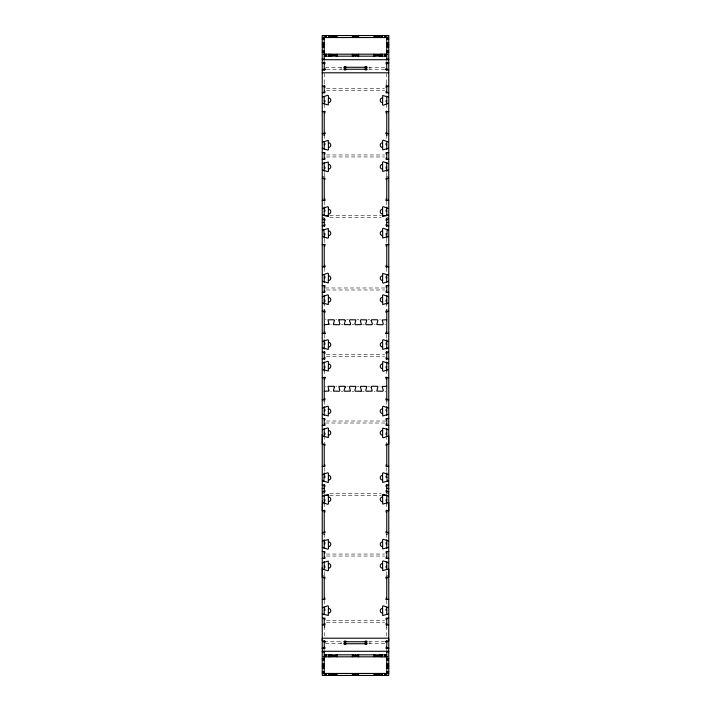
<?xml version="1.0" encoding="UTF-8"?>
<svg xmlns="http://www.w3.org/2000/svg" width="711" height="711" viewBox="0 0 711 711"><rect width="100%" height="100%" fill="white"/><g stroke="black" fill="none" stroke-linecap="round" stroke-linejoin="round"><path stroke-width="0.53" stroke-dasharray="3.56 2.67" d="M325.416 67.261L342.293 67.261M368.707 67.261L385.584 67.261M326.456 69.251L342.293 69.251M368.707 69.251L386.766 69.251M324.234 83.942L324.9 83.942M386.766 83.942L386.1 83.942L386.1 85.276M326.429 88.431L384.571 88.431M326.429 90.43L384.571 90.43M323.132 135.161L324.9 135.161M386.1 135.161L387.868 135.161M326.429 154.954L384.571 154.954M326.429 156.944L384.571 156.944M322.243 176.737L324.9 176.737M386.1 176.737L387.868 176.737M329.717 215.7L381.283 215.7M322.243 217.699L324.234 217.699M329.717 217.699L381.283 217.699M386.766 217.699L388.757 217.699M325.336 287.982L386.766 287.982M326.429 289.981L384.571 289.981M323.567 309.765L324.9 310.183M387.433 309.765L386.1 310.183M325.274 319.737L326.038 319.737M335.814 319.737L336.827 319.737M346.684 319.737L348.363 319.737M357.206 319.737L358.886 319.737M368.076 319.737L369.756 319.737M379.612 319.737L380.278 319.737M330.722 324.749L331.388 324.749M341.244 324.749L342.924 324.749M352.114 324.749L353.794 324.749M362.637 324.749L364.316 324.749M374.173 324.749L375.186 324.749M384.962 324.749L385.726 324.749M326.429 354.505L384.571 354.505M326.429 356.495L384.571 356.495M325.274 386.251L326.038 386.251M335.814 386.251L336.827 386.251M346.684 386.251L348.363 386.251M357.206 386.251L358.886 386.251M368.076 386.251L369.756 386.251M379.612 386.251L380.278 386.251M330.722 391.263L331.388 391.263M341.244 391.263L342.924 391.263M352.114 391.263L353.794 391.263M362.637 391.263L364.316 391.263M374.173 391.263L375.186 391.263M384.962 391.263L385.726 391.263M323.567 401.235L324.9 400.817M387.433 401.235L386.1 400.817M326.429 421.019L386.766 421.019M325.336 423.018L385.664 423.018M322.243 493.301L324.234 493.301L324.234 495.3M329.717 493.301L381.283 493.301M388.757 493.301L386.766 493.301L386.766 495.3M329.717 495.3L381.283 495.3M323.132 534.263L324.9 534.263M386.1 534.263L387.868 534.263M326.429 554.056L384.571 554.056M326.429 556.046L384.571 556.046M322.243 575.839L324.9 575.839M386.1 575.839L387.868 575.839M326.429 620.57L384.571 620.57M326.429 622.569L384.571 622.569M324.234 627.058L324.9 627.058L324.9 625.724M386.1 627.058L386.766 627.058M324.234 641.749L342.293 641.749M368.707 641.749L384.544 641.749M325.416 643.739L342.293 643.739M368.707 643.739L385.584 643.739M386.766 73.42L386.766 84.769M386.766 104.17L386.766 110.569M386.766 134.939L386.766 139.418M386.766 172.471L386.766 177.039M386.766 201.417L386.766 205.941M386.766 238.994L386.766 243.251M386.766 267.923L386.766 273.3M386.766 302.788L386.766 310.156M386.766 334.659L386.766 338.978M386.766 370.244L386.766 376.341M386.766 400.844L386.766 406.568M386.766 435.816L386.766 443.077M386.766 467.749L386.766 472.006M386.766 503.281L386.766 509.583M386.766 533.961L386.766 538.529M386.766 571.582L386.766 576.061M386.766 600.431L386.766 606.83M386.766 626.231L386.766 637.58M369.96 67.261L369.96 69.251M369.96 641.749L369.96 643.739M341.04 67.261L341.04 69.251M341.04 641.749L341.04 643.739M324.234 73.42L324.234 84.769M324.234 104.17L324.234 110.569M324.234 134.939L324.234 139.418M324.234 172.471L324.234 177.039M324.234 201.417L324.234 205.941M324.234 238.994L324.234 243.251M324.234 267.923L324.234 273.3M324.234 302.788L324.234 310.156M324.234 334.659L324.234 338.978M324.234 370.244L324.234 376.341M324.234 400.844L324.234 406.568M324.234 435.816L324.234 443.077M324.234 467.749L324.234 472.006M324.234 503.281L324.234 509.583M324.234 533.961L324.234 538.529M324.234 571.582L324.234 576.061M324.234 600.431L324.234 606.83M324.234 626.231L324.234 637.58"/><path stroke-width="1.07" d="M322.243 617.975L324.9 618.241L324.9 619.574L324.234 619.574M322.243 567.529L322.243 577.225L324.9 577.225L324.9 578.558L324.234 578.558M322.243 551.452L324.9 551.727L324.9 553.06L324.234 553.06M322.243 484.938L324.9 485.213L324.9 486.537L324.234 486.537M322.243 434.492L322.243 444.188L324.9 444.188L324.9 445.521L324.234 445.521M322.243 418.415L324.9 418.69L324.9 420.023L324.234 420.023M324.234 488.288L322.243 488.537M386.766 488.288L388.757 488.537M388.757 617.975L386.1 618.241L386.1 619.574L386.766 619.574M388.757 568.942L388.757 577.225L386.1 577.172M388.757 551.452L386.1 551.727L386.1 553.06L386.766 553.06M388.757 502.428L388.757 510.711L386.1 510.649L386.1 512.036L386.766 512.036M388.757 484.938L386.1 485.213L386.1 486.537L386.766 486.537M388.757 435.905L388.757 444.188L386.1 444.135L386.1 445.521L386.766 445.521M388.757 418.415L386.1 418.69L386.1 420.023L386.766 420.023M328.962 324.198L328.002 319.843L333.815 319.737L334.41 320.439M361.206 391.192L361.552 390.446L360.299 386.962L360.699 386.304L366.769 386.411L365.73 390.561L366.352 391.263L372.2 391.112L371.186 387.113M334.41 386.917L333.779 386.251L328.002 386.366L328.971 390.712M345.27 320.403L344.648 319.737L338.934 319.808M345.27 386.962L344.648 386.251L338.836 386.384L339.84 390.561L339.209 391.263L333.343 391.086L334.392 387.068M345.27 386.997L344.008 390.481L344.471 391.237L350.47 391.112L349.43 386.962L350.096 386.251L355.927 386.437L354.869 390.481L355.269 391.21L361.09 391.237M371.186 320.59L372.422 323.967L371.924 324.731L366.129 324.696L365.73 324.003L366.796 319.914L360.957 319.737L360.299 320.439L361.366 324.563L355.491 324.749L354.86 324.038L355.9 319.888L349.981 319.746L349.43 320.439L350.683 323.932L350.336 324.678M345.262 320.519L344.231 324.589L350.301 324.696M328.944 324.278L324.234 324.749M334.392 320.554L333.37 324.589L339.289 324.74L339.84 324.003L338.8 319.888M328.793 391.059L324.234 391.263M386.766 386.251L382.18 386.491L383.3 390.561L382.669 391.263L376.794 391.086L377.852 387.033L377.425 386.295L371.746 386.26L371.178 387.068M386.766 319.737L382.18 319.977L383.3 324.038L382.669 324.749L376.794 324.563L377.852 320.519L377.425 319.772L371.746 319.737L371.178 320.554M322.43 97.114L327.78 95.247L328.438 95.789L328.304 104.979L322.43 103.353M388.57 103.353L383.22 105.219L382.562 104.677L382.696 95.487L388.57 97.114M322.43 142.031L328.304 140.396L328.438 149.586L327.842 150.128L322.43 148.261M322.43 163.637L328.304 162.01L328.438 171.2L327.842 171.733L322.43 169.867M388.57 148.261L382.696 149.888L382.562 140.698L383.22 140.156L388.57 142.031M388.57 169.867L382.66 171.44L382.562 162.304L383.22 161.761L388.57 163.637M322.43 208.545L327.78 206.67L328.438 207.212L328.304 216.402L322.43 214.775M322.43 230.151L328.304 228.524L328.438 237.714L327.842 238.256L322.43 236.381M388.57 214.775L382.66 216.348L382.562 207.212L383.22 206.67L388.57 208.545M388.57 236.381L382.696 238.007L382.562 228.826L383.22 228.275L388.57 230.151M322.43 275.059L327.78 273.193L328.438 273.735L328.304 282.925L322.43 281.289M322.43 296.674L327.78 294.798L328.438 295.341L328.304 304.53L322.43 302.904M388.57 281.289L383.22 283.165L382.562 282.623L382.696 273.433L388.57 275.059M388.57 302.904L382.696 304.53L382.562 295.341L383.22 294.798L388.57 296.674M322.43 341.582L327.78 339.707L328.438 340.249L328.304 349.439L322.43 347.812M322.43 363.188L327.78 361.312L328.438 361.863L328.304 371.044L322.43 369.418M388.57 347.812L382.696 349.439L382.562 340.249L383.22 339.707L388.57 341.582M388.57 369.418L383.22 371.293L382.562 370.751L382.696 361.561L388.57 363.188M322.43 408.096L327.78 406.221L328.438 406.772L328.304 415.953L322.43 414.326M322.43 429.711L327.78 427.835L328.438 428.377L328.304 437.567L322.43 435.941M388.57 414.326L382.696 415.953L382.562 406.772L383.22 406.221L388.57 408.096M388.57 435.941L383.22 437.807L382.562 437.265L382.696 428.075L388.57 429.711M322.43 474.619L327.78 472.744L328.438 473.286L328.304 482.476L322.43 480.849M322.43 496.225L328.304 494.598L328.438 503.788L327.842 504.321L322.43 502.455M388.57 480.849L382.66 482.422L382.562 473.286L383.22 472.744L388.57 474.619M388.57 502.455L382.696 504.081L382.562 494.892L383.22 494.349L388.57 496.225M322.43 541.133L328.304 539.507L328.438 548.696L327.842 549.239L322.43 547.363M322.43 562.739L328.304 561.112L328.438 570.302L327.842 570.844L322.43 568.969M388.57 547.363L382.66 548.936L382.562 539.8L383.22 539.258L388.57 541.133M388.57 568.969L382.696 570.604L382.562 561.414L383.22 560.872L388.57 562.739M322.43 607.647L327.78 605.781L328.438 606.323L328.304 615.513L322.43 613.886M388.57 613.886L382.696 615.513L382.562 606.323L383.22 605.781L388.57 607.647M323.354 37.55L387.646 37.55M322.243 37.985L324.234 37.985M386.766 37.985L388.757 37.985M322.243 39.318L324.234 39.318M386.766 39.318L388.757 39.318M322.243 42.873L324.234 42.873M386.766 42.873L388.757 42.873M322.243 44.206L324.234 44.206M386.766 44.206L388.757 44.206M322.243 45.753L324.234 45.753M386.766 45.753L388.757 45.753M322.243 47.077L324.234 47.077M386.766 47.077L388.757 47.077M322.243 50.961L324.234 50.961M386.766 50.961L388.757 50.961M322.243 52.294L324.234 52.294M386.766 52.294L388.757 52.294M323.354 54.178L387.646 54.178M324.234 56.169L386.766 56.169M322.243 59.049L324.234 59.049M386.766 59.049L388.757 59.049M322.243 59.715L388.757 59.715M322.243 62.488L324.9 62.488L324.9 63.821L324.234 63.821M388.757 62.488L386.1 62.488L386.1 63.821L386.766 63.821M322.243 63.155L324.234 63.155M386.766 63.155L388.757 63.155M343.751 67.261L367.249 67.261M324.234 68.7L324.9 68.7L324.9 70.025L322.243 70.025M386.766 68.7L386.1 68.7L386.1 70.025L388.757 70.025M323.905 69.251L325.416 69.251M343.751 69.251L367.249 69.251M385.584 69.251L387.095 69.251M322.243 72.798L388.757 72.798M322.243 86.102L324.9 86.102L324.9 87.435L324.234 87.435M388.757 86.102L386.1 86.102L386.1 87.435L386.766 87.435M324.234 91.426L324.9 91.426L324.9 92.759L322.243 92.759M386.766 91.426L386.1 91.426L386.1 92.759L388.757 92.759M324.234 100.571L324.9 100.571L324.9 101.904M386.766 100.571L386.1 100.571L386.1 101.904M324.234 111.547L324.9 111.547M386.1 111.547L386.766 111.547M322.243 111.6L324.9 111.6L324.9 112.933L324.234 112.933M388.757 111.6L386.1 111.6L386.1 112.933L386.766 112.933M324.234 132.442L324.9 132.442L324.9 133.775L322.243 133.775M386.766 132.442L386.1 132.442L386.1 133.775L388.757 133.775M324.234 133.828L324.9 133.828M386.1 133.828L386.766 133.828M324.234 144.804L324.9 144.804L324.9 143.471M386.766 144.804L386.1 144.804L386.1 143.471M322.243 152.625L324.9 152.625L324.9 153.949L324.234 153.949M388.757 152.625L386.1 152.625L386.1 153.949L386.766 153.949M324.234 157.94L324.9 157.94L324.9 159.273L322.243 159.273M386.766 157.94L386.1 157.94L386.1 159.273L388.757 159.273M324.234 167.085L324.9 167.085L324.9 168.418M386.766 167.085L386.1 167.085L386.1 168.418M322.243 178.123L324.9 178.123L324.9 179.448L324.234 179.448M388.757 178.123L386.1 178.123L386.1 179.448L386.766 179.448M324.234 198.964L324.9 198.964L324.9 200.289L324.234 200.351M386.766 198.964L386.1 198.964L386.1 200.289L386.766 200.351M322.243 200.289L324.9 200.289M386.1 200.289L388.757 200.289M324.234 211.327L324.9 211.327L324.9 209.994M386.766 211.327L386.1 211.327L386.1 209.994M328.624 215.7L324.234 215.7L324.234 207.017M382.376 215.7L386.766 215.7L386.766 207.017M322.243 219.139L324.9 219.139L324.9 220.472L324.234 220.472M388.757 219.139L386.1 219.139L386.1 220.472L386.766 220.472M322.243 222.463L324.234 222.463M386.766 222.463L388.757 222.463M324.234 224.463L324.9 224.463L324.9 225.787L322.243 225.787M386.766 224.463L386.1 224.463L386.1 225.787L388.757 225.787M323.861 229.342L324.234 238.149M387.14 229.342L386.766 238.149M324.234 233.608L324.9 233.608L324.9 234.941M386.766 233.608L386.1 233.608L386.1 234.941M324.234 244.584L324.9 244.584L324.9 245.97L324.234 245.97M386.766 245.97L386.1 245.97L386.1 244.637L386.766 244.584M322.243 244.637L324.9 244.637M386.1 244.637L388.757 244.637M324.234 265.479L324.9 265.479L324.9 266.812L324.234 266.865M386.766 265.479L386.1 265.479L386.1 266.812L386.766 266.865M322.243 266.812L324.9 266.812M386.1 266.812L388.757 266.812M324.234 277.841L324.9 277.841L324.9 276.508M386.766 277.841L386.1 277.841L386.1 276.508M322.243 285.653L324.9 285.653L324.9 286.986L324.234 286.986M388.757 285.653L386.1 285.653L386.1 286.986L386.766 286.986M324.234 290.977L324.9 290.977L324.9 292.31L322.243 292.31M386.766 290.977L386.1 290.977L386.1 292.31L388.757 292.31M324.234 300.122L324.9 300.122L324.9 301.455M386.766 300.122L386.1 300.122L386.1 301.455M324.9 311.098L324.234 311.098L324.234 333.823M386.1 311.098L386.766 311.098L386.766 333.823M322.243 311.151L324.9 311.151L324.9 312.485L324.234 312.485M388.757 311.151L386.1 311.151L386.1 312.485L386.766 312.485M324.234 332.001L324.9 332.001L324.9 333.797M386.766 332.001L386.1 332.001L386.1 333.797M322.243 333.326L324.9 333.326M386.1 333.326L388.757 333.326M324.234 333.379L324.9 333.379M386.1 333.379L386.766 333.379M324.234 344.355L324.9 344.355L324.9 343.031M386.766 344.355L386.1 344.355L386.1 343.031M322.243 352.176L324.9 352.176L324.9 353.5L324.234 353.5M388.757 352.176L386.1 352.176L386.1 353.5L386.766 353.5M324.234 357.5L324.9 357.5L324.9 358.824L322.243 358.824M386.766 357.5L386.1 357.5L386.1 358.824L388.757 358.824M324.234 366.645L324.9 366.645L324.9 367.969M386.766 366.645L386.1 366.645L386.1 367.969M324.234 377.621L324.9 377.621M386.1 377.621L386.766 377.621M322.243 377.674L324.9 377.674M386.1 377.674L388.757 377.674M324.234 378.999L324.9 378.999L324.9 377.203M386.766 378.999L386.1 378.999L386.1 377.203M324.234 398.515L324.9 398.515L324.9 399.849L322.243 399.849M386.766 398.515L386.1 398.515L386.1 399.849M386.1 399.902L388.757 399.849M324.234 410.878L324.9 410.878L324.9 409.545M386.766 410.878L386.1 410.878L386.1 409.545M324.234 424.014L324.9 424.014L324.9 425.347L322.243 425.347M386.766 424.014L386.1 424.014L386.1 425.347L388.757 425.347M324.234 433.159L324.9 433.159L324.9 434.492M386.766 433.159L386.1 433.159L386.1 434.492M324.234 465.03L324.9 465.03L324.9 466.363L322.243 466.363M386.766 465.03L386.1 465.03L386.1 466.363L388.757 466.363M324.234 477.392L324.9 477.392L324.9 476.059M386.766 477.392L386.1 477.392L386.1 476.059M323.861 481.658L324.234 472.851M387.14 481.658L386.766 472.851M324.234 490.528L324.9 490.528L324.9 491.861L322.243 491.861M386.766 490.528L386.1 490.528L386.1 491.861L388.757 491.861M328.624 495.3L324.234 495.3L324.234 503.983M382.376 495.3L386.766 495.3L386.766 503.983M324.234 499.673L324.9 499.673L324.9 501.006M386.766 499.673L386.1 499.673L386.1 501.006M322.492 501.006L322.243 510.711L324.9 510.711L324.9 512.036L324.234 512.036M324.234 531.552L324.9 531.552L324.9 532.877L322.243 532.877M386.766 531.552L386.1 531.552L386.1 532.877L388.757 532.877M324.234 543.915L324.9 543.915L324.9 542.582M386.766 543.915L386.1 543.915L386.1 542.582M324.234 557.051L324.9 557.051L324.9 558.375L322.243 558.375M386.766 557.051L386.1 557.051L386.1 558.375L388.757 558.375M324.234 566.196L324.9 566.196L324.9 567.529M386.766 566.196L386.1 566.196L386.1 567.529M386.766 578.558L386.1 578.558L386.1 577.225M324.234 598.067L324.9 598.067L324.9 599.4L322.243 599.4M386.766 598.067L386.1 598.067L386.1 599.4M386.1 599.453L388.757 599.4M324.234 610.429L324.9 610.429L324.9 609.096M386.766 610.429L386.1 610.429L386.1 609.096M324.234 623.565L324.9 623.565L324.9 624.898L322.243 624.898M386.766 623.565L386.1 623.565L386.1 624.898L388.757 624.898M323.905 641.749L325.416 641.749M343.751 641.749L367.249 641.749M385.584 641.749L387.095 641.749M324.234 642.3L324.9 642.3L324.9 640.975L322.243 640.975L322.243 638.202L388.757 638.202L388.757 640.975L386.1 640.975L386.1 642.371L386.766 642.3M343.751 643.739L367.249 643.739M324.234 647.179L324.9 647.179L324.9 648.512L322.243 648.512M386.766 647.179L386.1 647.179L386.1 648.512L388.757 648.512M322.243 647.845L324.234 647.845M386.766 647.845L388.757 647.845M322.243 651.285L388.757 651.285M322.243 651.951L324.234 651.951M386.766 651.951L388.757 651.951M324.234 654.831L386.766 654.831M323.354 656.822L387.646 656.822M322.243 658.706L324.234 658.706M386.766 658.706L388.757 658.706M322.243 660.039L324.234 660.039M386.766 660.039L388.757 660.039M322.243 663.923L324.234 663.923M386.766 663.923L388.757 663.923M322.243 665.247L324.234 665.247M386.766 665.247L388.757 665.247M322.243 666.794L324.234 666.794M386.766 666.794L388.757 666.794M322.243 668.127L324.234 668.127M386.766 668.127L388.757 668.127M322.243 671.682L324.234 671.682M386.766 671.682L388.757 671.682M322.243 673.015L324.234 673.015M386.766 673.015L388.757 673.015M323.354 673.45L387.646 673.45M386.766 35.55L386.766 60.062M386.766 61.821L386.766 70.025M386.766 85.684L386.766 92.759M386.766 96.243L386.766 103.797M386.766 111.272L386.766 134.024M386.766 141.578L386.766 149.514M386.766 152.536L386.766 159.602M386.766 162.375L386.766 171.395M386.766 178.061L386.766 200.875M386.766 218.641L386.766 226.596M386.766 244.22L386.766 266.981M386.766 274.615L386.766 282.551M386.766 285.493L386.766 292.559M386.766 295.412L386.766 304.432M386.766 339.814L386.766 349.074M386.766 351.341L386.766 359.659M386.766 361.926L386.766 371.186M386.766 377.177L386.766 399.929M386.766 406.568L386.766 415.588M386.766 418.441L386.766 425.507M386.766 428.449L386.766 436.385M386.766 444.02L386.766 466.78M386.766 484.404L386.766 492.359M386.766 510.125L386.766 532.939M386.766 539.605L386.766 548.625M386.766 551.398L386.766 558.464M386.766 561.486L386.766 569.422M386.766 576.977L386.766 599.728M386.766 607.203L386.766 614.757M386.766 618.241L386.766 625.316M386.766 640.975L386.766 649.179M386.766 650.938L386.766 675.45M385.362 35.55L385.362 37.55M385.362 54.178L385.362 56.169M385.362 654.831L385.362 656.822M385.362 673.45L385.362 675.45M384.731 35.55L384.731 37.55M384.731 54.178L384.731 56.169M384.731 654.831L384.731 656.822M384.731 673.45L384.731 675.45M382.225 35.55L382.225 37.55M382.225 54.178L382.225 56.169M382.225 654.831L382.225 656.822M382.225 673.45L382.225 675.45M381.594 35.55L381.594 37.55M381.594 54.178L381.594 56.169M381.594 654.831L381.594 656.822M381.594 673.45L381.594 675.45M380.225 35.55L380.198 37.55M380.225 54.178L380.198 56.169M380.225 654.831L380.198 656.822M380.225 673.45L380.225 675.45M379.434 35.55L379.434 36.545L374.777 36.545L374.777 35.55M379.434 56.169L379.434 55.174L374.777 55.174L374.777 56.169M379.434 654.831L379.434 655.826L374.777 655.826L374.777 654.831M379.434 675.45L379.434 674.455L374.777 674.455L374.777 675.45M373.995 35.55L374.022 37.55M373.995 54.178L374.022 56.169M374.022 654.831L373.995 656.822M374.022 673.45L374.022 675.45M365.258 67.883L365.258 66.594L366.583 66.594L366.583 69.918L365.258 69.918L365.258 68.629M365.258 642.371L365.258 641.082L366.583 641.082L366.583 644.406L365.258 644.406L365.258 643.117M358.62 35.55L358.62 37.55M358.62 54.178L358.62 56.169M358.62 654.831L358.62 656.822M358.62 673.45L358.62 675.45M357.829 35.55L357.829 36.545L353.171 36.545L353.171 35.55M357.829 56.169L357.829 55.174L353.171 55.174L353.171 56.169M357.829 654.831L357.829 655.826L353.171 655.826L353.171 654.831M357.829 675.45L357.829 674.455L353.171 674.455L353.171 675.45M355.5 35.55L355.5 36.545M355.5 55.174L355.5 56.169M355.5 654.831L355.5 655.826M355.5 674.455L355.5 675.45M352.38 35.55L352.38 37.55M352.38 54.178L352.38 56.169M352.416 654.831L352.38 656.822M352.38 673.45L352.38 675.45M345.742 67.883L345.742 66.594L344.417 66.594L344.417 69.918L345.742 69.918L345.742 68.629M345.742 642.371L345.742 641.082L344.417 641.082L344.417 644.406L345.742 644.406L345.742 643.117M336.978 35.55L336.978 37.55M337.005 54.178L337.005 56.169M336.978 654.831L337.005 656.822M336.978 673.45L337.005 675.45M336.223 35.55L336.223 36.545L331.566 36.545L331.566 35.55M336.223 56.169L336.223 55.174L331.566 55.174L331.566 56.169M336.223 654.831L336.223 655.826L331.566 655.826L331.566 654.831M336.223 675.45L336.223 674.455L331.566 674.455L331.566 675.45M330.802 35.55L330.775 37.55M330.802 54.178L330.802 56.169M330.802 654.831L330.802 656.822M330.775 673.45L330.775 675.45M329.406 35.55L329.406 37.55M329.406 54.178L329.406 56.169M329.406 654.831L329.406 656.822M329.406 673.45L329.406 675.45M328.775 35.55L328.775 37.55M328.775 54.178L328.775 56.169M328.775 654.831L328.775 656.822M328.775 673.45L328.775 675.45M326.269 35.55L326.269 37.55M326.269 54.178L326.269 56.169M326.269 654.831L326.269 656.822M326.269 673.45L326.269 675.45M325.638 35.55L325.638 37.55M325.638 54.178L325.638 56.169M325.638 654.831L325.638 656.822M325.638 673.45L325.638 675.45M324.234 35.55L324.234 60.062M324.234 61.821L324.234 70.025M324.234 85.684L324.234 92.759M324.234 96.243L324.234 103.797M324.234 111.272L324.234 134.024M324.234 141.578L324.234 149.514M324.234 152.536L324.234 159.602M324.234 162.375L324.234 171.395M324.234 178.061L324.234 200.875M324.234 218.641L324.234 226.596M324.234 244.22L324.234 266.981M324.234 274.615L324.234 282.551M324.234 285.493L324.234 292.559M324.234 295.412L324.234 304.432M324.234 339.814L324.234 349.074M324.234 351.341L324.234 359.659M324.234 361.926L324.234 371.186M324.234 377.177L324.234 399.929M324.234 406.568L324.234 415.588M324.234 418.441L324.234 425.507M324.234 428.449L324.234 436.385M324.234 444.02L324.234 466.78M324.234 484.404L324.234 492.359M324.234 510.125L324.234 532.939M324.234 539.605L324.234 548.625M324.234 551.398L324.234 558.464M324.234 561.486L324.234 569.422M324.234 576.977L324.234 599.728M324.234 607.203L324.234 614.757M324.234 618.241L324.234 625.316M324.234 640.975L324.234 649.179M324.234 650.938L324.234 675.45M382.554 102.562A2.329 2.329 0 0 1 380.225 100.233A2.329 2.329 0 0 1 382.554 97.905M328.446 97.905A2.329 2.329 0 0 1 330.775 100.233A2.329 2.329 0 0 1 328.446 102.562M328.446 142.813A2.329 2.329 0 0 1 330.775 145.142A2.329 2.329 0 0 1 328.446 147.47M382.554 147.47A2.329 2.329 0 0 1 380.225 145.142A2.329 2.329 0 0 1 382.554 142.813M382.554 169.076A2.329 2.329 0 0 1 380.225 166.747A2.329 2.329 0 0 1 382.554 164.419M328.446 164.419A2.329 2.329 0 0 1 330.775 166.747A2.329 2.329 0 0 1 328.446 169.076M328.446 209.336A2.329 2.329 0 0 1 330.775 211.665A2.329 2.329 0 0 1 328.446 213.993M382.554 213.993A2.329 2.329 0 0 1 380.225 211.665A2.329 2.329 0 0 1 382.554 209.336M382.554 235.599A2.329 2.329 0 0 1 380.225 233.27A2.329 2.329 0 0 1 382.554 230.942M328.446 230.942A2.329 2.329 0 0 1 330.775 233.27A2.329 2.329 0 0 1 328.446 235.599M328.446 297.456A2.329 2.329 0 0 1 330.775 299.784A2.329 2.329 0 0 1 328.446 302.113M382.554 302.113A2.329 2.329 0 0 1 380.225 299.784A2.329 2.329 0 0 1 382.554 297.456M382.554 280.507A2.329 2.329 0 0 1 380.225 278.179A2.329 2.329 0 0 1 382.554 275.85M328.446 275.85A2.329 2.329 0 0 1 330.775 278.179A2.329 2.329 0 0 1 328.446 280.507M328.446 608.438A2.329 2.329 0 0 1 330.775 610.767A2.329 2.329 0 0 1 328.446 613.095M382.554 613.095A2.329 2.329 0 0 1 380.225 610.767A2.329 2.329 0 0 1 382.554 608.438M382.554 568.187A2.329 2.329 0 0 1 380.225 565.858A2.329 2.329 0 0 1 382.554 563.53M328.446 563.53A2.329 2.329 0 0 1 330.775 565.858A2.329 2.329 0 0 1 328.446 568.187M328.446 541.924A2.329 2.329 0 0 1 330.775 544.253A2.329 2.329 0 0 1 328.446 546.581M382.554 546.581A2.329 2.329 0 0 1 380.225 544.253A2.329 2.329 0 0 1 382.554 541.924M382.554 501.664A2.329 2.329 0 0 1 380.225 499.335A2.329 2.329 0 0 1 382.554 497.007M328.446 497.007A2.329 2.329 0 0 1 330.775 499.335A2.329 2.329 0 0 1 328.446 501.664M328.446 475.401A2.329 2.329 0 0 1 330.775 477.73A2.329 2.329 0 0 1 328.446 480.058M382.554 480.058A2.329 2.329 0 0 1 380.225 477.73A2.329 2.329 0 0 1 382.554 475.401M382.554 413.544A2.329 2.329 0 0 1 380.225 411.216A2.329 2.329 0 0 1 382.554 408.887M328.446 408.887A2.329 2.329 0 0 1 330.775 411.216A2.329 2.329 0 0 1 328.446 413.544M328.446 430.493A2.329 2.329 0 0 1 330.775 432.821A2.329 2.329 0 0 1 328.446 435.15M382.554 435.15A2.329 2.329 0 0 1 380.225 432.821A2.329 2.329 0 0 1 382.554 430.493M328.446 363.979A2.329 2.329 0 0 1 330.775 366.307A2.329 2.329 0 0 1 328.446 368.636M382.554 368.636A2.329 2.329 0 0 1 380.225 366.307A2.329 2.329 0 0 1 382.554 363.979M382.554 347.021A2.329 2.329 0 0 1 380.225 344.693A2.329 2.329 0 0 1 382.554 342.364M328.446 342.364A2.329 2.329 0 0 1 330.775 344.693A2.329 2.329 0 0 1 328.446 347.021M388.757 35.55L322.243 35.55L322.243 675.45L388.757 675.45L388.757 35.55"/></g></svg>
